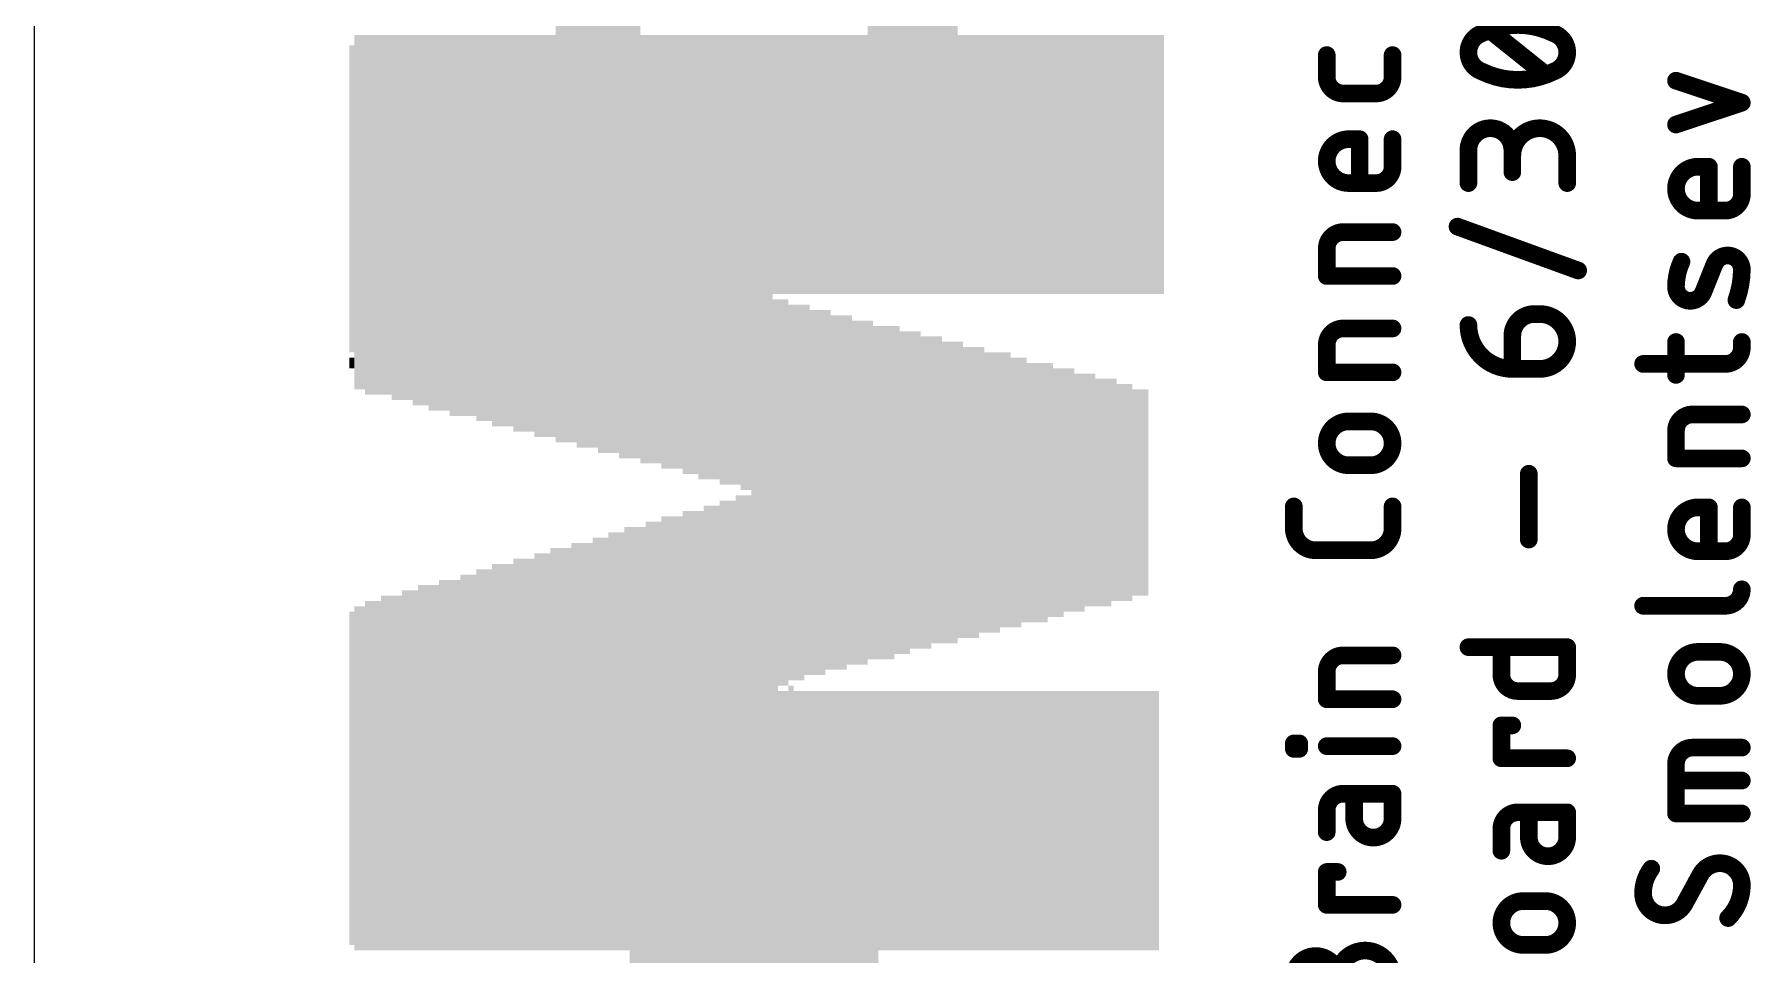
# Model space of a CAD drawing. Extents: x -9 to 239, y 3 to 146.
# Drawn here: x -7.62 to 17.09, y 101.68 to 114.93 of the extents above; entities that cross this region are included whole.
import ezdxf

# ---------------------------------------------------------------- set-up
doc = ezdxf.new("R2010")
doc.units = 0
doc.layers.add('20', color=53, linetype='CONTINUOUS')
doc.layers.add('21', color=40, linetype='CONTINUOUS')

# ---------------------------------------------------------------- blocks, each defined once
blk = doc.blocks.new('RECT')
blk.add_solid([(-0.5, -0.5), (0.5, -0.5), (-0.5, 0.5), (0.5, 0.5)])

msp = doc.modelspace()

# ---------------------------------------------------------------- linework, layer by layer
at = {"layer": '20'}
msp.add_line((-7.62, 143.18), (-7.62, 2.54), dxfattribs=at)
at = {"layer": '21'}
for points, const_width in [([(13.7414, 115.0644, 0.1139), (13.2278, 114.9458)], 0.254), ([(14.255, 114.9458, 0.1139), (13.7414, 115.0644)], 0.254), ([(13.2278, 114.9458, 0.3205), (13.0302, 114.6693)], 0.254), ([(13.1999, 115.0029, 1), (13.2556, 114.8888)], 0.127), ([(13.2484, 114.8858, 1), (13.2072, 115.0059)], 0.127), ([(13.386, 115.0349, 1), (13.3066, 114.9358)], 0.127), ([(14.4526, 114.6693, 0.3205), (14.255, 114.9458)], 0.254), ([(14.2756, 115.0059, 1), (14.2345, 114.8858)], 0.127), ([(14.2272, 114.8888, 1), (14.2829, 115.0029)], 0.127), ([(11.0532, 114.6316, 1), (10.9262, 114.6316)], 0.127), ([(12.0015, 114.6316, 1), (11.8745, 114.6316)], 0.127), ([(13.0302, 114.6693, 0.3205), (13.2278, 114.3927)], 0.254), ([(13.0937, 114.6693, 1), (12.9667, 114.6693)], 0.127), ([(12.9667, 114.6693, 1), (13.0937, 114.6693)], 0.127), ([(14.255, 114.3927, 0.3205), (14.4526, 114.6693)], 0.254), ([(14.5161, 114.6693, 1), (14.3891, 114.6693)], 0.127), ([(14.3891, 114.6693, 1), (14.5161, 114.6693)], 0.127), ([(10.9897, 114.3155, 0.4142), (11.2268, 114.0784)], 0.254), ([(11.0532, 114.3155, 1), (10.9262, 114.3155)], 0.127), ([(11.7009, 114.0784, 0.4142), (11.938, 114.3155)], 0.254), ([(12.0015, 114.3155, 1), (11.8745, 114.3155)], 0.127), ([(13.2556, 114.4498, 1), (13.1999, 114.3356)], 0.127), ([(13.2278, 114.3927, 0.1139), (13.7414, 114.2741)], 0.254), ([(13.2072, 114.3326, 1), (13.2484, 114.4527)], 0.127), ([(13.7414, 114.2741, 0.1139), (14.255, 114.3927)], 0.254), ([(14.0968, 114.3036, 1), (14.1762, 114.4028)], 0.127), ([(14.2345, 114.4527, 1), (14.2756, 114.3326)], 0.127), ([(14.2829, 114.3356, 1), (14.2272, 114.4498)], 0.127), ([(10.9262, 114.3155, 1), (11.0532, 114.3155)], 0.127), ([(11.2268, 114.1419, 1), (11.2268, 114.0149)], 0.127), ([(11.2268, 114.0149, 1), (11.2268, 114.1419)], 0.127), ([(11.7009, 114.1419, 1), (11.7009, 114.0149)], 0.127), ([(11.7009, 114.0149, 1), (11.7009, 114.1419)], 0.127), ([(11.8745, 114.3155, 1), (12.0015, 114.3155)], 0.127), ([(13.7414, 114.3376, 1), (13.7414, 114.2106)], 0.127), ([(13.7414, 114.2106, 1), (13.7414, 114.3376)], 0.127), ([(16.039, 114.3224, 1), (15.9989, 114.2019)], 0.127), ([(16.9873, 113.8858, 1), (16.9471, 114.0063)], 0.127), ([(16.9471, 113.8858, 1), (16.9873, 114.0063)], 0.127), ([(13.6624, 113.2617, 1), (13.0302, 113.2617)], 0.254), ([(14.4526, 113.1827, 1), (13.6624, 113.1827)], 0.254), ([(15.9989, 113.6902, 1), (16.039, 113.5697)], 0.127), ([(11.3058, 113.4197, 1), (11.3058, 112.7876)], 0.254), ([(11.3058, 113.4832, 1), (11.3058, 113.3562)], 0.127), ([(11.3058, 113.3562, 1), (11.3058, 113.4832)], 0.127), ([(11.5274, 113.4197, 1), (11.4004, 113.4197)], 0.127), ([(11.4639, 113.3562, 1), (11.4639, 113.4832)], 0.127), ([(12.0015, 113.4197, 1), (11.8745, 113.4197)], 0.127), ([(13.0937, 113.2617, 1), (12.9667, 113.2617)], 0.127), ([(12.9667, 113.2617, 1), (13.0937, 113.2617)], 0.127), ([(13.7259, 113.2617, 1), (13.5989, 113.2617)], 0.127), ([(13.5989, 113.2617, 1), (13.7259, 113.2617)], 0.127), ([(13.5989, 113.1827, 1), (13.7259, 113.1827)], 0.127), ([(14.5161, 113.1827, 1), (14.3891, 113.1827)], 0.127), ([(14.3891, 113.1827, 1), (14.5161, 113.1827)], 0.127), ([(11.7009, 112.7876, 0.4142), (11.938, 113.0246)], 0.254), ([(12.0015, 113.0246, 1), (11.8745, 113.0246)], 0.127), ([(11.8745, 113.0246, 1), (12.0015, 113.0246)], 0.127), ([(13.5989, 112.9456, 1), (13.7259, 112.9456)], 0.127), ([(16.335, 113.0233, 1), (16.335, 112.3911)], 0.254), ([(16.335, 113.0868, 1), (16.335, 112.9598)], 0.127), ([(16.335, 112.9598, 1), (16.335, 113.0868)], 0.127), ([(16.5566, 113.0233, 1), (16.4296, 113.0233)], 0.127), ([(16.4931, 112.9598, 1), (16.4931, 113.0868)], 0.127), ([(17.0307, 113.0233, 1), (16.9037, 113.0233)], 0.127), ([(11.3058, 112.8511, 1), (11.3058, 112.7241)], 0.127), ([(11.3058, 112.7241, 1), (11.3058, 112.8511)], 0.127), ([(11.4004, 112.7876, 1), (11.5274, 112.7876)], 0.127), ([(11.7009, 112.8511, 1), (11.7009, 112.7241)], 0.127), ([(11.7009, 112.7241, 1), (11.7009, 112.8511)], 0.127), ([(12.9667, 112.7876, 1), (13.0937, 112.7876)], 0.127), ([(14.3891, 112.7876, 1), (14.5161, 112.7876)], 0.127), ([(16.7301, 112.3911, 0.4142), (16.9672, 112.6282)], 0.254), ([(17.0307, 112.6282, 1), (16.9037, 112.6282)], 0.127), ([(16.335, 112.4546, 1), (16.335, 112.3276)], 0.127), ([(16.335, 112.3276, 1), (16.335, 112.4546)], 0.127), ([(16.4296, 112.3911, 1), (16.5566, 112.3911)], 0.127), ([(16.7301, 112.4546, 1), (16.7301, 112.3276)], 0.127), ([(16.7301, 112.3276, 1), (16.7301, 112.4546)], 0.127), ([(16.9037, 112.6282, 1), (17.0307, 112.6282)], 0.127), ([(11.2268, 112.0818, 0.4142), (10.9897, 111.8448)], 0.254), ([(11.2268, 112.1453, 1), (11.2268, 112.0183)], 0.127), ([(11.2268, 112.0183, 1), (11.2268, 112.1453)], 0.127), ([(11.938, 112.0183, 1), (11.938, 112.1453)], 0.127), ([(12.8939, 112.2205, 1), (12.8505, 112.1012)], 0.127), ([(11.0532, 111.8448, 1), (10.9262, 111.8448)], 0.127), ([(10.9262, 111.8448, 1), (11.0532, 111.8447)], 0.127), ([(16.098, 111.6559, 0.1026), (16.0189, 111.3003)], 0.254), ([(16.1559, 111.6299, 1), (16.0401, 111.682)], 0.127), ([(16.9672, 111.5374, 0.8318), (16.5721, 111.6164)], 0.254), ([(16.631, 111.5928, 1), (16.5131, 111.64)], 0.127), ([(10.9897, 111.5131, 1), (10.9897, 111.3861)], 0.127), ([(10.9262, 111.4496, 1), (11.0532, 111.4496)], 0.127), ([(11.938, 111.3861, 1), (11.938, 111.5131)], 0.127), ([(14.5889, 111.469, 1), (14.6323, 111.5883)], 0.127), ([(16.5131, 111.64, 1), (16.631, 111.5928)], 0.127), ([(16.8882, 111.1028, 0.083), (16.9672, 111.5374)], 0.254), ([(17.0307, 111.5365, 1), (16.9037, 111.5383)], 0.127), ([(16.9037, 111.5383, 1), (17.0307, 111.5365)], 0.127), ([(16.0189, 111.3003, 0.8318), (16.414, 111.2213)], 0.254), ([(16.0824, 111.2994, 1), (15.9554, 111.3012)], 0.127), ([(15.9554, 111.3012, 1), (16.0824, 111.2994)], 0.127), ([(16.3551, 111.2449, 1), (16.473, 111.1977)], 0.127), ([(16.473, 111.1977, 1), (16.3551, 111.2449)], 0.127), ([(13.9785, 110.9019, 0.4142), (13.6624, 110.5859)], 0.254), ([(13.9785, 110.9654, 1), (13.9785, 110.8384)], 0.127), ([(13.9785, 110.8384, 1), (13.9785, 110.9654)], 0.127), ([(14.0575, 110.1117, 1), (14.0575, 110.9019)], 0.254), ([(14.0575, 110.9654, 1), (14.0575, 110.8384)], 0.127), ([(14.0575, 110.8384, 1), (14.0575, 110.9654)], 0.127), ([(16.8284, 111.1243, 1), (16.9479, 111.0813)], 0.127), ([(11.2268, 110.6943, 0.4142), (10.9897, 110.4573)], 0.254), ([(11.2268, 110.7578, 1), (11.2268, 110.6308)], 0.127), ([(11.2268, 110.6308, 1), (11.2268, 110.7578)], 0.127), ([(11.938, 110.6308, 1), (11.938, 110.7578)], 0.127), ([(13.0302, 110.7439, 0.4142), (13.6624, 110.1117)], 0.254), ([(13.0937, 110.7439, 1), (12.9667, 110.7439)], 0.127), ([(11.0532, 110.4573, 1), (10.9262, 110.4573)], 0.127), ([(10.9262, 110.4573, 1), (11.0532, 110.4573)], 0.127), ([(13.7259, 110.5859, 1), (13.5989, 110.5859)], 0.127), ([(13.5989, 110.5859, 1), (13.7259, 110.5859)], 0.127), ([(16.0824, 110.4996, 1), (15.9554, 110.4996)], 0.127), ([(16.7301, 110.1835, 0.4142), (16.9672, 110.4205)], 0.254), ([(17.0307, 110.4996, 1), (16.9037, 110.4996)], 0.127), ([(17.0307, 110.4205, 1), (16.9037, 110.4205)], 0.127), ([(16.9037, 110.4205, 1), (17.0307, 110.4205)], 0.127), ([(13.6624, 110.1752, 1), (13.6624, 110.0482)], 0.127), ([(13.6624, 110.0482, 1), (13.6624, 110.1752)], 0.127), ([(14.0575, 110.1752, 1), (14.0575, 110.0482)], 0.127), ([(14.0575, 110.0482, 1), (14.0575, 110.1752)], 0.127), ([(15.5448, 110.247, 1), (15.5448, 110.12)], 0.127), ([(16.7301, 110.247, 1), (16.7301, 110.12)], 0.127), ([(16.7301, 110.12, 1), (16.7301, 110.247)], 0.127), ([(10.9897, 110.1257, 1), (10.9897, 109.9987)], 0.127), ([(10.9262, 110.0622, 1), (11.0532, 110.0622)], 0.127), ([(11.938, 109.9987, 1), (11.938, 110.1257)], 0.127), ([(13.5989, 110.1117, 1), (13.7259, 110.1117)], 0.127), ([(15.9554, 110.0254, 1), (16.0824, 110.0254)], 0.127), ([(16.256, 109.4555, 0.4142), (16.0189, 109.2185)], 0.254), ([(16.256, 109.519, 1), (16.256, 109.392)], 0.127), ([(16.256, 109.392, 1), (16.256, 109.519)], 0.127), ([(16.9672, 109.392, 1), (16.9672, 109.519)], 0.127), ([(11.3058, 109.3564, 1), (11.3058, 108.7242)], 0.254), ([(11.3058, 109.4199, 1), (11.3058, 109.2929)], 0.127), ([(11.3058, 109.2929, 1), (11.3058, 109.4199)], 0.127), ([(11.6219, 108.7242, 1), (11.6219, 109.3564)], 0.254), ([(11.6219, 109.4199, 1), (11.6219, 109.2929)], 0.127), ([(11.6219, 109.2929, 1), (11.6219, 109.4199)], 0.127), ([(16.0824, 109.2185, 1), (15.9554, 109.2185)], 0.127), ([(15.9554, 109.2185, 1), (16.0824, 109.2185)], 0.127), ([(11.3058, 108.7877, 1), (11.3058, 108.6607)], 0.127), ([(11.3058, 108.6607, 1), (11.3058, 108.7877)], 0.127), ([(11.6219, 108.7877, 1), (11.6219, 108.6607)], 0.127), ([(11.6219, 108.6607, 1), (11.6219, 108.7877)], 0.127), ([(16.0189, 108.8869, 1), (16.0189, 108.7599)], 0.127), ([(15.9554, 108.8234, 1), (16.0824, 108.8234)], 0.127), ([(16.9672, 108.7599, 1), (16.9672, 108.8869)], 0.127), ([(13.9629, 108.6024, 1), (13.8359, 108.6024)], 0.127), ([(10.5791, 108.1319, 1), (10.4521, 108.1319)], 0.127), ([(12.0015, 108.1319, 1), (11.8745, 108.1319)], 0.127), ([(16.335, 108.1176, 1), (16.335, 107.4854)], 0.254), ([(16.335, 108.1811, 1), (16.335, 108.0541)], 0.127), ([(16.335, 108.0541, 1), (16.335, 108.1811)], 0.127), ([(16.5566, 108.1176, 1), (16.4296, 108.1176)], 0.127), ([(16.4931, 108.0541, 1), (16.4931, 108.1811)], 0.127), ([(17.0307, 108.1176, 1), (16.9037, 108.1176)], 0.127), ([(10.5156, 107.8158, 0.4142), (10.8317, 107.4997)], 0.254), ([(10.5791, 107.8158, 1), (10.4521, 107.8158)], 0.127), ([(10.4521, 107.8158, 1), (10.5791, 107.8158)], 0.127), ([(11.6219, 107.4997, 0.4142), (11.938, 107.8158)], 0.254), ([(12.0015, 107.8158, 1), (11.8745, 107.8158)], 0.127), ([(11.8745, 107.8158, 1), (12.0015, 107.8158)], 0.127), ([(16.7301, 107.4854, 0.4142), (16.9672, 107.7225)], 0.254), ([(17.0307, 107.7225, 1), (16.9037, 107.7225)], 0.127), ([(16.9037, 107.7225, 1), (17.0307, 107.7225)], 0.127), ([(10.8317, 107.5632, 1), (10.8317, 107.4362)], 0.127), ([(10.8317, 107.4362, 1), (10.8317, 107.5632)], 0.127), ([(11.6219, 107.5632, 1), (11.6219, 107.4362)], 0.127), ([(11.6219, 107.4362, 1), (11.6219, 107.5632)], 0.127), ([(13.8359, 107.6542, 1), (13.9629, 107.6542)], 0.127), ([(16.335, 107.5489, 1), (16.335, 107.4219)], 0.127), ([(16.335, 107.4219, 1), (16.335, 107.5489)], 0.127), ([(16.4296, 107.4854, 1), (16.5566, 107.4854)], 0.127), ([(16.7301, 107.5489, 1), (16.7301, 107.4219)], 0.127), ([(16.7301, 107.4219, 1), (16.7301, 107.5489)], 0.127), ([(16.7301, 106.701, 0.4142), (16.9672, 106.9381)], 0.254), ([(17.0307, 106.9381, 1), (16.9037, 106.9381)], 0.127), ([(15.5448, 106.7645, 1), (15.5448, 106.6375)], 0.127), ([(16.7301, 106.7645, 1), (16.7301, 106.6375)], 0.127), ([(16.7301, 106.6375, 1), (16.7301, 106.7645)], 0.127), ([(11.2268, 105.9868, 0.4142), (10.9897, 105.7498)], 0.254), ([(11.2268, 106.0503, 1), (11.2268, 105.9233)], 0.127), ([(11.2268, 105.9233, 1), (11.2268, 106.0503)], 0.127), ([(11.938, 105.9233, 1), (11.938, 106.0503)], 0.127), ([(13.0302, 106.1684, 1), (13.0302, 106.0414)], 0.127), ([(13.5678, 106.1049, 1), (13.4408, 106.1049)], 0.127), ([(14.5161, 106.1049, 1), (14.3891, 106.1049)], 0.127), ([(14.4526, 106.0414, 1), (14.4526, 106.1684)], 0.127), ([(16.335, 106.0364, 1), (16.335, 105.4042)], 0.254), ([(16.335, 106.0999, 1), (16.335, 105.9729)], 0.127), ([(16.335, 105.9729, 1), (16.335, 106.0999)], 0.127), ([(16.6511, 105.4042, 1), (16.6511, 106.0364)], 0.254), ([(16.6511, 106.0999, 1), (16.6511, 105.9729)], 0.127), ([(16.6511, 105.9729, 1), (16.6511, 106.0999)], 0.127), ([(11.0532, 105.7498, 1), (10.9262, 105.7498)], 0.127), ([(10.9262, 105.7498, 1), (11.0532, 105.7498)], 0.127), ([(13.5043, 105.7098, 0.4142), (13.7414, 105.4727)], 0.254), ([(13.5678, 105.7098, 1), (13.4408, 105.7098)], 0.127), ([(14.2155, 105.4727, 0.4142), (14.4526, 105.7098)], 0.254), ([(14.5161, 105.7098, 1), (14.3891, 105.7098)], 0.127), ([(13.4408, 105.7098, 1), (13.5678, 105.7098)], 0.127), ([(13.7414, 105.5362, 1), (13.7414, 105.4092)], 0.127), ([(13.7414, 105.4092, 1), (13.7414, 105.5362)], 0.127), ([(14.2155, 105.5362, 1), (14.2155, 105.4092)], 0.127), ([(14.2155, 105.4092, 1), (14.2155, 105.5362)], 0.127), ([(14.3891, 105.7098, 1), (14.5161, 105.7098)], 0.127), ([(16.335, 105.4677, 1), (16.335, 105.3407)], 0.127), ([(16.335, 105.3407, 1), (16.335, 105.4677)], 0.127), ([(16.6511, 105.4677, 1), (16.6511, 105.3407)], 0.127), ([(16.6511, 105.3407, 1), (16.6511, 105.4677)], 0.127), ([(10.9897, 105.4182, 1), (10.9897, 105.2912)], 0.127), ([(10.9262, 105.3547, 1), (11.0532, 105.3547)], 0.127), ([(11.938, 105.2912, 1), (11.938, 105.4182)], 0.127), ([(13.5678, 104.9784, 1), (13.4408, 104.9784)], 0.127), ([(13.5043, 105.0419, 1), (13.5043, 104.9149)], 0.127), ([(13.6624, 104.9149, 1), (13.6624, 105.0419)], 0.127), ([(10.5791, 104.7192, 1), (10.4521, 104.7192)], 0.127), ([(10.5156, 104.7827, 1), (10.5156, 104.6557)], 0.127), ([(10.6581, 104.7192, 1), (10.5311, 104.7192)], 0.127), ([(10.5946, 104.6557, 1), (10.5946, 104.7827)], 0.127), ([(10.9897, 104.7432, 1), (10.9897, 104.6162)], 0.127), ([(11.938, 104.6162, 1), (11.938, 104.7432)], 0.127), ([(10.5156, 104.7037, 1), (10.5156, 104.5767)], 0.127), ([(10.4521, 104.6402, 1), (10.5791, 104.6402)], 0.127), ([(10.5311, 104.6402, 1), (10.6581, 104.6402)], 0.127), ([(10.5946, 104.5767, 1), (10.5946, 104.7037)], 0.127), ([(13.5043, 104.5678, 1), (13.5043, 104.4408)], 0.127), ([(13.4408, 104.5043, 1), (13.5678, 104.5043)], 0.127), ([(14.4526, 104.4408, 1), (14.4526, 104.5678)], 0.127), ([(16.256, 104.6583, 0.4142), (16.0189, 104.4212)], 0.254), ([(16.0824, 104.4212, 1), (15.9554, 104.4212)], 0.127), ([(16.256, 104.7218, 1), (16.256, 104.5948)], 0.127), ([(16.256, 104.5948, 1), (16.256, 104.7218)], 0.127), ([(16.9672, 104.5948, 1), (16.9672, 104.7218)], 0.127), ([(15.9554, 104.4212, 1), (16.0824, 104.4212)], 0.127), ([(16.0189, 104.2477, 1), (16.0189, 104.1207)], 0.127), ([(16.9672, 104.1207, 1), (16.9672, 104.2477)], 0.127), ([(11.2268, 103.9942, 0.4142), (10.9897, 103.7571)], 0.254), ([(11.2268, 104.0577, 1), (11.2268, 103.9307)], 0.127), ([(11.2268, 103.9307, 1), (11.2268, 104.0577)], 0.127), ([(11.4483, 103.9942, 1), (11.3213, 103.9942)], 0.127), ([(12.0015, 103.9942, 1), (11.8745, 103.9942)], 0.127), ([(11.938, 103.9307, 1), (11.938, 104.0577)], 0.127), ([(11.0532, 103.7571, 1), (10.9262, 103.7571)], 0.127), ([(10.9262, 103.7571, 1), (11.0532, 103.7571)], 0.127), ([(13.7414, 103.7263, 0.4142), (13.5043, 103.4893)], 0.254), ([(13.7414, 103.7898, 1), (13.7414, 103.6628)], 0.127), ([(13.7414, 103.6628, 1), (13.7414, 103.7898)], 0.127), ([(13.9629, 103.7263, 1), (13.8359, 103.7263)], 0.127), ([(14.5161, 103.7263, 1), (14.3891, 103.7263)], 0.127), ([(14.4526, 103.6628, 1), (14.4526, 103.7898)], 0.127), ([(16.0189, 103.7735, 1), (16.0189, 103.6465)], 0.127), ([(16.9672, 103.6465, 1), (16.9672, 103.7735)], 0.127), ([(11.3848, 103.6386, 1), (11.938, 103.6386)], 0.254), ([(11.4483, 103.6386, 1), (11.3213, 103.6386)], 0.127), ([(11.3213, 103.6386, 1), (11.4483, 103.6386)], 0.127), ([(12.0015, 103.6386, 1), (11.8745, 103.6386)], 0.127), ([(11.8745, 103.6386, 1), (12.0015, 103.6386)], 0.127), ([(13.5678, 103.4893, 1), (13.4408, 103.4893)], 0.127), ([(13.4408, 103.4893, 1), (13.5678, 103.4893)], 0.127), ([(15.9554, 103.71, 1), (16.0824, 103.71)], 0.127), ([(10.9262, 103.441, 1), (11.0532, 103.441)], 0.127), ([(13.8994, 103.3707, 1), (14.4526, 103.3707)], 0.254), ([(13.9629, 103.3707, 1), (13.8359, 103.3707)], 0.127), ([(13.8359, 103.3707, 1), (13.9629, 103.3707)], 0.127), ([(14.5161, 103.3707, 1), (14.3891, 103.3707)], 0.127), ([(14.3891, 103.3707, 1), (14.5161, 103.3707)], 0.127), ([(13.4408, 103.1732, 1), (13.5678, 103.1732)], 0.127), ([(16.6511, 102.9936, 0.2656), (16.3745, 102.8356)], 0.254), ([(16.9672, 102.6775, 0.4142), (16.6511, 102.9936)], 0.254), ([(16.6511, 103.0571, 1), (16.6511, 102.9301)], 0.127), ([(16.6511, 102.9301, 1), (16.6511, 103.0571)], 0.127), ([(11.0532, 102.8677, 1), (10.9262, 102.8677)], 0.127), ([(10.9897, 102.9312, 1), (10.9897, 102.8042)], 0.127), ([(11.1478, 102.8042, 1), (11.1478, 102.9312)], 0.127), ([(15.6633, 102.9146, 0.1623), (15.5448, 102.559)], 0.254), ([(15.7141, 102.8765, 1), (15.6125, 102.9527)], 0.127), ([(16.3198, 102.8678, 1), (16.4292, 102.8033)], 0.127), ([(16.4303, 102.8051, 1), (16.3188, 102.866)], 0.127), ([(13.8204, 102.4485, 1), (13.8204, 101.8163)], 0.254), ([(13.8204, 102.512, 1), (13.8204, 102.385)], 0.127), ([(13.8204, 102.385, 1), (13.8204, 102.512)], 0.127), ([(14.1365, 101.8163, 1), (14.1365, 102.4485)], 0.254), ([(14.1365, 102.512, 1), (14.1365, 102.385)], 0.127), ([(14.1365, 102.385, 1), (14.1365, 102.512)], 0.127), ([(15.5448, 102.559, 0.4142), (15.8609, 102.2429)], 0.254), ([(15.6083, 102.559, 1), (15.4813, 102.559)], 0.127), ([(15.4813, 102.559, 1), (15.6083, 102.559)], 0.127), ([(16.7696, 102.2034, 0.2), (16.9672, 102.6775)], 0.254), ([(17.0307, 102.6775, 1), (16.9037, 102.6775)], 0.127), ([(16.9037, 102.6775, 1), (17.0307, 102.6775)], 0.127), ([(10.9897, 102.4571, 1), (10.9897, 102.3301)], 0.127), ([(10.9262, 102.3936, 1), (11.0532, 102.3936)], 0.127), ([(11.938, 102.3301, 1), (11.938, 102.4571)], 0.127), ([(15.8609, 102.2429, 0.2656), (16.1375, 102.4009)], 0.254), ([(15.8609, 102.3064, 1), (15.8609, 102.1794)], 0.127), ([(15.8609, 102.1794, 1), (15.8609, 102.3064)], 0.127), ([(16.0817, 102.4313, 1), (16.1932, 102.3705)], 0.127), ([(16.1922, 102.3687, 1), (16.0828, 102.4332)], 0.127), ([(16.7249, 102.2485, 1), (16.8144, 102.1583)], 0.127), ([(11.938, 101.3405, 1), (11.1478, 101.3405)], 0.254), ([(13.8204, 101.8799, 1), (13.8204, 101.7528)], 0.127), ([(13.8204, 101.7528, 1), (13.8204, 101.8799)], 0.127), ([(14.1365, 101.8799, 1), (14.1365, 101.7528)], 0.127), ([(14.1365, 101.7528, 1), (14.1365, 101.8799)], 0.127), ([(11.1478, 101.3405, 1), (10.5156, 101.3405)], 0.254)]:
    msp.add_lwpolyline(points, format="xyb", dxfattribs=dict(at, const_width=const_width))
at = {"layer": '21', "const_width": 0.254}
for points in [[(14.1365, 114.3532), (13.3463, 114.9853)], [(10.9897, 114.3155), (10.9897, 114.6316)], [(11.938, 114.6316), (11.938, 114.3155)], [(11.7009, 114.0784), (11.2268, 114.0784)], [(16.9672, 113.946), (16.0189, 114.2621)], [(16.0189, 113.63), (16.9672, 113.946)], [(11.3058, 113.4197), (11.4639, 113.4197)], [(11.4639, 113.4197), (11.4639, 112.7876)], [(11.938, 113.4197), (11.938, 113.0246)], [(13.0302, 112.7876), (13.0302, 113.2617)], [(13.6624, 113.2617), (13.6624, 112.9456)], [(14.4526, 112.7876), (14.4526, 113.1827)], [(16.335, 113.0233), (16.4931, 113.0233)], [(16.4931, 113.0233), (16.4931, 112.3911)], [(16.9672, 113.0233), (16.9672, 112.6282)], [(11.7009, 112.7876), (11.3058, 112.7876)], [(16.7301, 112.3911), (16.335, 112.3911)], [(11.2268, 112.0818), (11.938, 112.0818)], [(14.6106, 111.5287), (12.8722, 112.1608)], [(10.9897, 111.4496), (10.9897, 111.8448)], [(16.5721, 111.6164), (16.414, 111.2213)], [(11.938, 111.4496), (10.9897, 111.4496)], [(13.9785, 110.9019), (14.0575, 110.9019)], [(11.2268, 110.6943), (11.938, 110.6943)], [(10.9897, 110.0622), (10.9897, 110.4573)], [(13.6624, 110.1117), (13.6624, 110.5859)], [(16.0189, 110.0254), (16.0189, 110.4996)], [(16.9672, 110.4205), (16.9672, 110.4996)], [(14.0575, 110.1117), (13.6624, 110.1117)], [(15.5448, 110.1835), (16.7301, 110.1835)], [(11.938, 110.0622), (10.9897, 110.0622)], [(16.256, 109.4555), (16.9672, 109.4555)], [(11.3058, 109.3564), (11.6219, 109.3564)], [(16.0189, 108.8234), (16.0189, 109.2185)], [(11.6219, 108.7242), (11.3058, 108.7242)], [(16.9672, 108.8234), (16.0189, 108.8234)], [(13.8994, 107.6542), (13.8994, 108.6024)], [(10.5156, 107.8158), (10.5156, 108.1319)], [(11.938, 108.1319), (11.938, 107.8158)], [(16.335, 108.1176), (16.4931, 108.1176)], [(16.4931, 108.1176), (16.4931, 107.4854)], [(16.9672, 108.1176), (16.9672, 107.7225)], [(11.6219, 107.4997), (10.8317, 107.4997)], [(16.7301, 107.4854), (16.335, 107.4854)], [(15.5448, 106.701), (16.7301, 106.701)], [(11.2268, 105.9868), (11.938, 105.9868)], [(13.0302, 106.1049), (14.4526, 106.1049)], [(13.5043, 105.7098), (13.5043, 106.1049)], [(14.4526, 106.1049), (14.4526, 105.7098)], [(16.335, 106.0364), (16.6511, 106.0364)], [(10.9897, 105.3547), (10.9897, 105.7498)], [(14.2155, 105.4727), (13.7414, 105.4727)], [(16.6511, 105.4042), (16.335, 105.4042)], [(11.938, 105.3547), (10.9897, 105.3547)], [(13.5043, 104.5043), (13.5043, 104.9784)], [(13.5043, 104.9784), (13.6624, 104.9784)], [(10.5156, 104.6402), (10.5156, 104.7192)], [(10.5156, 104.7192), (10.5946, 104.7192)], [(10.5946, 104.7192), (10.5946, 104.6402)], [(11.938, 104.6797), (10.9897, 104.6797)], [(10.5946, 104.6402), (10.5156, 104.6402)], [(14.4526, 104.5043), (13.5043, 104.5043)], [(16.0189, 103.71), (16.0189, 104.4212)], [(16.256, 104.6583), (16.9672, 104.6583)], [(16.9672, 104.1842), (16.0189, 104.1842)], [(11.938, 103.9942), (11.2268, 103.9942)], [(11.3848, 103.9942), (11.3848, 103.6386)], [(11.938, 103.6386), (11.938, 103.9942)], [(10.9897, 103.7571), (10.9897, 103.441)], [(14.4526, 103.7263), (13.7414, 103.7263)], [(13.8994, 103.7263), (13.8994, 103.3707)], [(14.4526, 103.3707), (14.4526, 103.7263)], [(16.9672, 103.71), (16.0189, 103.71)], [(13.5043, 103.4893), (13.5043, 103.1732)], [(10.9897, 102.3936), (10.9897, 102.8677)], [(10.9897, 102.8677), (11.1478, 102.8677)], [(16.3745, 102.8356), (16.1375, 102.4009)], [(13.8204, 102.4485), (14.1365, 102.4485)], [(11.938, 102.3936), (10.9897, 102.3936)], [(14.1365, 101.8163), (13.8204, 101.8163)]]:
    msp.add_lwpolyline(points, dxfattribs=at)

# ---------------------------------------------------------------- block references
at = {"layer": '21', "yscale": 0.0762, "rotation": 90}
for p, xscale in [((5.4864, 120.4087), 18.4404), ((5.5626, 120.4087), 18.4404), ((5.6388, 120.4087), 18.4404), ((1.0668, 114.3508), 11.049), ((0.9144, 114.2365), 10.8204), ((0.9906, 114.2746), 10.8966), ((5.4102, 115.4176), 8.4582), ((-0.0762, 114.2746), 10.4394), ((0, 114.2365), 10.3632), ((0.0762, 114.2365), 10.3632), ((0.6096, 114.1603), 10.5156), ((0.6858, 114.1603), 10.5156), ((0.762, 114.1984), 10.5918), ((0.8382, 114.1984), 10.7442), ((5.334, 115.3414), 8.3058), ((0.1524, 114.1984), 10.287), ((0.2286, 114.1603), 10.3632), ((0.3048, 114.1603), 10.3632), ((0.381, 114.1603), 10.3632), ((0.4572, 114.1603), 10.3632), ((0.5334, 114.1222), 10.4394), ((5.0292, 115.189), 8.001), ((5.1054, 115.189), 8.001), ((5.1816, 115.2271), 8.0772), ((5.2578, 115.2652), 8.1534), ((4.4196, 115.1128), 7.8486), ((4.4958, 115.1128), 7.8486), ((4.572, 115.1128), 7.8486), ((4.6482, 115.1128), 7.8486), ((4.7244, 115.1128), 7.8486), ((4.8006, 115.1128), 7.8486), ((4.8768, 115.1509), 7.9248), ((4.953, 115.1509), 7.9248), ((-2.9718, 112.3696), 5.1054), ((-2.8956, 112.3696), 5.1054), ((-2.8194, 112.3315), 5.1816), ((-2.7432, 112.3315), 5.1816), ((-2.667, 112.3315), 5.1816), ((-2.5908, 112.3315), 5.1816), ((-2.5146, 112.3315), 5.1816), ((-2.4384, 112.2934), 5.2578), ((-2.3622, 112.2934), 5.2578), ((-2.286, 112.2934), 5.2578), ((-2.2098, 112.2934), 5.2578), ((-2.1336, 112.2553), 5.334), ((-2.0574, 112.2553), 5.334), ((-1.9812, 112.2553), 5.334), ((-1.905, 112.2172), 5.4102), ((-1.8288, 112.2172), 5.4102), ((-1.7526, 112.2172), 5.4102), ((-1.6764, 112.2172), 5.4102), ((-1.6002, 112.1791), 5.4864), ((-1.524, 112.1791), 5.4864), ((-1.4478, 112.1791), 5.4864), ((-1.3716, 112.1791), 5.4864), ((-1.2954, 112.1791), 5.4864), ((-1.2192, 112.141), 5.5626), ((-1.143, 112.141), 5.5626), ((-1.0668, 112.141), 5.5626), ((-0.9906, 112.1029), 5.6388), ((-0.9144, 112.1029), 5.6388), ((-0.8382, 112.1029), 5.6388), ((-0.762, 112.1029), 5.6388), ((-0.6858, 112.0648), 5.715), ((-0.6096, 112.0648), 5.715), ((-0.5334, 112.0648), 5.715), ((-0.4572, 112.0648), 5.715), ((-0.381, 112.0267), 5.7912), ((-0.3048, 112.0267), 5.7912), ((-0.2286, 112.0267), 5.7912), ((-0.1524, 112.0267), 5.7912), ((1.143, 111.8362), 6.1722), ((1.2192, 111.8362), 6.1722), ((1.2954, 111.8362), 6.1722), ((1.3716, 111.8362), 6.1722), ((1.4478, 111.7981), 6.2484), ((1.524, 111.7981), 6.2484), ((1.6002, 111.7981), 6.2484), ((1.6764, 111.7981), 6.2484), ((1.7526, 111.76), 6.3246), ((1.8288, 111.76), 6.3246), ((1.905, 111.76), 6.3246), ((1.9812, 111.7219), 6.4008), ((2.0574, 111.7219), 6.4008), ((2.1336, 111.7219), 6.4008), ((2.2098, 111.7219), 6.4008), ((2.286, 111.6838), 6.477), ((2.3622, 111.6838), 6.477), ((2.4384, 111.6838), 6.477), ((2.5146, 111.6838), 6.477), ((2.5908, 111.6457), 6.5532), ((2.667, 111.6457), 6.5532), ((2.7432, 106.2736), 17.2974), ((2.8194, 106.2736), 17.2974), ((2.8956, 106.2736), 17.2974), ((2.9718, 106.2736), 17.2974), ((3.048, 113.0554), 3.7338), ((3.1242, 113.0554), 3.7338), ((3.2004, 113.0554), 3.7338), ((3.2766, 113.0554), 3.7338), ((3.3528, 113.0554), 3.7338), ((3.429, 113.0554), 3.7338), ((3.5052, 113.0554), 3.7338), ((3.5814, 113.0554), 3.7338), ((3.6576, 113.0554), 3.7338), ((3.7338, 113.0554), 3.7338), ((3.81, 113.0554), 3.7338), ((3.8862, 113.0554), 3.7338), ((3.9624, 113.0554), 3.7338), ((4.0386, 113.0554), 3.7338), ((4.1148, 113.0554), 3.7338), ((4.191, 113.0554), 3.7338), ((4.2672, 113.0554), 3.7338), ((4.3434, 113.0554), 3.7338), ((5.715, 113.0554), 3.7338), ((5.7912, 113.0554), 3.7338), ((5.8674, 113.0554), 3.7338), ((5.9436, 113.0554), 3.7338), ((6.0198, 113.0554), 3.7338), ((6.096, 113.0554), 3.7338), ((6.1722, 113.0554), 3.7338), ((6.2484, 113.0554), 3.7338), ((6.3246, 113.0554), 3.7338), ((6.4008, 113.0554), 3.7338), ((6.477, 113.0554), 3.7338), ((6.5532, 113.0554), 3.7338), ((6.6294, 113.0554), 3.7338), ((6.7056, 113.0554), 3.7338), ((6.7818, 113.0554), 3.7338), ((6.858, 113.0554), 3.7338), ((6.9342, 113.0554), 3.7338), ((7.0104, 113.0554), 3.7338), ((7.0866, 113.0554), 3.7338), ((7.1628, 113.0554), 3.7338), ((7.239, 113.0554), 3.7338), ((7.3152, 113.0554), 3.7338), ((7.3914, 113.0554), 3.7338), ((7.4676, 113.0554), 3.7338), ((7.5438, 113.0554), 3.7338), ((7.62, 113.0554), 3.7338), ((7.6962, 113.0554), 3.7338), ((7.7724, 113.0554), 3.7338), ((7.8486, 113.0554), 3.7338), ((7.9248, 113.0554), 3.7338), ((8.001, 113.0554), 3.7338), ((8.0772, 113.0554), 3.7338), ((8.1534, 113.0554), 3.7338), ((8.2296, 113.0554), 3.7338), ((8.3058, 113.0554), 3.7338), ((8.382, 113.0554), 3.7338), ((8.4582, 113.0554), 3.7338), ((8.5344, 113.0554), 3.7338), ((8.6106, 113.0554), 3.7338), ((-3.048, 112.5601), 4.4196), ((3.048, 104.3686), 13.4874), ((3.1242, 108.331), 5.5626), ((3.2004, 108.331), 5.5626), ((3.2766, 108.331), 5.4102), ((3.3528, 108.331), 5.4102), ((3.429, 108.331), 5.4102), ((3.5052, 108.3691), 5.334), ((3.5814, 108.331), 5.2578), ((3.6576, 108.331), 5.2578), ((3.7338, 108.331), 5.2578), ((3.81, 108.3691), 5.1816), ((3.8862, 108.331), 5.1054), ((3.9624, 108.331), 5.1054), ((4.0386, 108.331), 5.1054), ((4.1148, 108.3691), 5.0292), ((4.191, 108.331), 4.953), ((4.2672, 108.331), 4.953), ((4.3434, 108.331), 4.953), ((4.4196, 108.3691), 4.8768), ((4.4958, 108.331), 4.8006), ((4.572, 108.331), 4.8006), ((4.572, 108.331), 4.8006), ((4.6482, 108.331), 4.8006), ((4.7244, 108.331), 4.8006), ((4.8006, 108.3691), 4.7244), ((4.8768, 108.331), 4.6482), ((4.953, 108.331), 4.6482), ((5.0292, 108.3691), 4.572), ((5.1054, 108.3691), 4.572), ((5.1816, 108.331), 4.4958), ((5.2578, 108.331), 4.4958), ((5.334, 108.3691), 4.4196), ((5.4102, 108.3691), 4.4196), ((5.4864, 108.331), 4.3434), ((5.5626, 108.331), 4.3434), ((5.6388, 108.331), 4.3434), ((5.715, 108.3691), 4.2672), ((-3.048, 110.1979), 0.1524), ((5.7912, 108.331), 4.191), ((5.8674, 108.331), 4.191), ((5.9436, 108.331), 4.191), ((6.0198, 108.3691), 4.1148), ((6.096, 108.331), 4.0386), ((6.1722, 108.331), 4.0386), ((6.2484, 108.331), 4.0386), ((6.3246, 108.3691), 3.9624), ((6.4008, 108.3691), 3.9624), ((6.477, 108.331), 3.8862), ((6.5532, 108.331), 3.8862), ((6.6294, 108.3691), 3.81), ((6.7056, 108.331), 3.7338), ((6.7818, 108.331), 3.7338), ((6.858, 108.331), 3.7338), ((6.9342, 108.331), 3.7338), ((7.0104, 108.3691), 3.6576), ((7.0866, 108.331), 3.5814), ((7.1628, 108.331), 3.5814), ((7.239, 108.3691), 3.5052), ((7.3152, 108.3691), 3.5052), ((7.3914, 108.331), 3.429), ((7.4676, 108.331), 3.429), ((7.5438, 108.3691), 3.3528), ((7.62, 108.3691), 3.3528), ((7.6962, 108.331), 3.2766), ((7.7724, 108.331), 3.2766), ((7.8486, 108.331), 3.2766), ((7.9248, 108.3691), 3.2004), ((8.001, 108.331), 3.1242), ((8.0772, 108.331), 3.1242), ((8.1534, 108.331), 3.1242), ((8.2296, 108.331), 2.9718), ((8.3058, 108.331), 2.9718), ((8.382, 108.331), 2.9718), ((2.5146, 102.9589), 10.668), ((2.5908, 102.9589), 10.668), ((2.667, 102.9589), 10.668), ((1.7526, 102.7303), 10.668), ((1.8288, 102.7303), 10.668), ((1.905, 102.7684), 10.5918), ((1.9812, 102.7684), 10.5918), ((2.0574, 102.8446), 10.5918), ((2.1336, 102.8446), 10.5918), ((2.2098, 102.8446), 10.5918), ((2.286, 102.9208), 10.5918), ((2.3622, 102.9208), 10.5918), ((2.4384, 102.9208), 10.5918), ((0.6858, 104.7496), 6.0198), ((0.762, 104.7496), 6.0198), ((0.8382, 104.7496), 6.0198), ((0.9144, 104.7877), 6.096), ((0.9906, 102.1207), 11.43), ((1.0668, 102.1969), 11.2776), ((1.143, 102.2731), 11.1252), ((1.2192, 102.3874), 11.049), ((1.2954, 102.4636), 10.8966), ((1.3716, 102.5017), 10.8204), ((1.4478, 102.5398), 10.8966), ((1.524, 102.5779), 10.8204), ((1.6002, 102.616), 10.7442), ((1.6764, 102.6541), 10.668), ((-0.1524, 104.6353), 5.7912), ((-0.0762, 104.6353), 5.7912), ((0, 104.6353), 5.7912), ((0.0762, 104.6353), 5.7912), ((0.1524, 104.6734), 5.8674), ((0.2286, 104.6734), 5.8674), ((0.3048, 104.6734), 5.8674), ((0.381, 104.6734), 5.8674), ((0.4572, 104.7115), 5.9436), ((0.5334, 104.7115), 5.9436), ((0.6096, 104.7115), 5.9436), ((-0.9906, 104.521), 5.5626), ((-0.9144, 104.521), 5.5626), ((-0.8382, 104.521), 5.5626), ((-0.762, 104.521), 5.5626), ((-0.6858, 104.5591), 5.6388), ((-0.6096, 104.5591), 5.6388), ((-0.5334, 104.5591), 5.6388), ((-0.4572, 104.5591), 5.6388), ((-0.381, 104.5972), 5.715), ((-0.3048, 104.5972), 5.715), ((-0.2286, 104.5972), 5.715), ((-1.7526, 104.4067), 5.334), ((-1.6764, 104.4067), 5.334), ((-1.6002, 104.4067), 5.334), ((-1.524, 104.4067), 5.334), ((-1.4478, 104.4448), 5.4102), ((-1.3716, 104.4448), 5.4102), ((-1.2954, 104.4448), 5.4102), ((-1.2192, 104.4829), 5.4864), ((-1.143, 104.4829), 5.4864), ((-1.0668, 104.4829), 5.4864), ((-2.8194, 104.2543), 5.0292), ((-2.7432, 104.2543), 5.0292), ((-2.667, 104.2543), 5.0292), ((-2.5908, 104.2924), 5.1054), ((-2.5146, 104.2924), 5.1054), ((-2.4384, 104.2924), 5.1054), ((-2.3622, 104.2924), 5.1054), ((-2.286, 104.3305), 5.1816), ((-2.2098, 104.3305), 5.1816), ((-2.1336, 104.3305), 5.1816), ((-2.0574, 104.3686), 5.2578), ((-1.9812, 104.3686), 5.2578), ((-1.905, 104.3686), 5.2578), ((-1.8288, 104.3686), 5.2578), ((-3.048, 104.2162), 4.8006), ((-2.9718, 104.2162), 4.953), ((-2.8956, 104.2162), 4.953), ((3.2766, 101.5873), 7.9248), ((3.1242, 101.5492), 7.8486), ((3.2004, 101.5492), 7.8486), ((3.3528, 101.5111), 7.9248), ((3.429, 101.5111), 7.9248), ((3.5052, 101.5111), 7.9248), ((3.5814, 101.473), 8.001), ((3.6576, 101.473), 8.001), ((3.7338, 101.4349), 8.0772), ((3.81, 101.3968), 8.1534), ((3.8862, 101.3968), 8.1534), ((3.9624, 101.3587), 8.2296), ((4.0386, 101.3206), 8.3058), ((4.1148, 101.2825), 8.382), ((4.191, 101.2444), 8.4582), ((4.2672, 101.2063), 8.5344), ((4.3434, 101.1682), 8.6106), ((4.4196, 101.092), 8.763), ((4.4958, 100.9777), 8.9916), ((4.572, 103.6066), 3.7338), ((4.6482, 103.6066), 3.7338), ((4.7244, 103.6066), 3.7338), ((4.8006, 103.6066), 3.7338), ((4.8768, 103.6066), 3.7338), ((4.953, 103.6066), 3.7338), ((5.0292, 103.6066), 3.7338), ((5.1054, 103.6066), 3.7338), ((5.1816, 103.6066), 3.7338), ((5.2578, 103.6066), 3.7338), ((5.334, 103.6066), 3.7338), ((5.4102, 103.6066), 3.7338), ((5.4864, 103.6066), 3.7338), ((5.5626, 103.6066), 3.7338), ((5.6388, 103.6066), 3.7338), ((5.715, 103.6066), 3.7338), ((5.7912, 103.6066), 3.7338), ((5.8674, 103.6066), 3.7338), ((5.9436, 103.6066), 3.7338), ((6.0198, 103.6066), 3.7338), ((6.096, 103.6066), 3.7338), ((6.1722, 103.6066), 3.7338), ((6.2484, 103.6066), 3.7338), ((6.3246, 103.6066), 3.7338), ((6.4008, 103.6066), 3.7338), ((6.477, 103.6066), 3.7338), ((6.5532, 103.6066), 3.7338), ((6.6294, 103.6066), 3.7338), ((6.7056, 103.6066), 3.7338), ((6.7818, 103.6066), 3.7338), ((6.858, 103.6066), 3.7338), ((6.9342, 103.6066), 3.7338), ((7.0104, 103.6066), 3.7338), ((7.0866, 103.6066), 3.7338), ((7.1628, 103.6066), 3.7338), ((7.239, 103.6066), 3.7338), ((7.3152, 103.6066), 3.7338), ((7.3914, 103.6066), 3.7338), ((7.4676, 103.6066), 3.7338), ((7.5438, 103.6066), 3.7338), ((7.62, 103.6066), 3.7338), ((7.6962, 103.6066), 3.7338), ((7.7724, 103.6066), 3.7338), ((7.8486, 103.6066), 3.7338), ((7.9248, 103.6066), 3.7338), ((8.001, 103.6066), 3.7338), ((8.0772, 103.6066), 3.7338), ((8.1534, 103.6066), 3.7338), ((8.2296, 103.6066), 3.7338), ((8.3058, 103.6066), 3.7338), ((8.382, 103.6066), 3.7338), ((8.4582, 103.6066), 3.7338), ((8.5344, 103.6066), 3.7338)]:
    msp.add_blockref('RECT', p, dxfattribs=dict(at, xscale=xscale))

doc.saveas('drawing.dxf')
